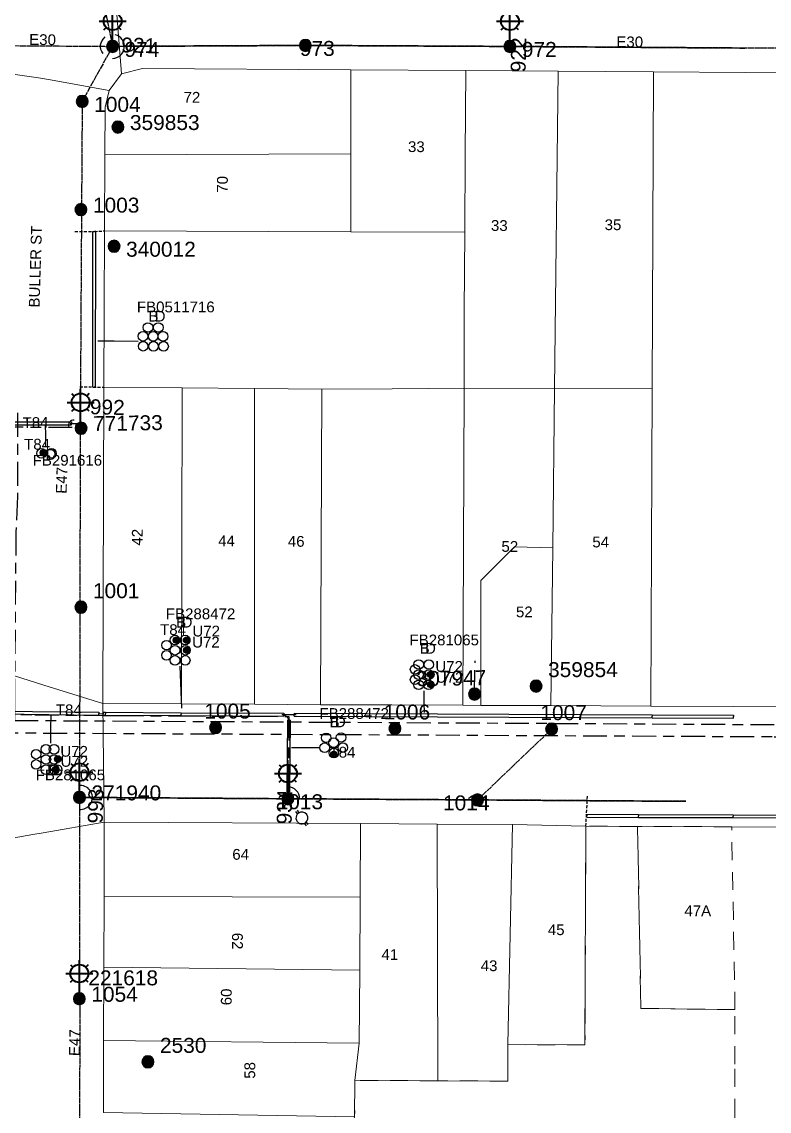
# Model space of a CAD drawing. Header units: metres. Extents: x 315403 to 316343, y 6257875 to 6258324.
# Drawn here: x 316085.5 to 316210.4, y 6257989.5 to 6258171.7 of the extents above; entities that cross this region are included whole.
import ezdxf
from ezdxf.enums import TextEntityAlignment as Align

# ---------------------------------------------------------------- set-up
doc = ezdxf.new("R2010")
doc.units = ezdxf.units.M
for name, pattern in [('Cable Exist OH', [1, 1, 0]), ('Cable Exist UG', [8.2, 4, -1.2, 1.8, -1.2]), ('Dash', [5, 3, -2]), ('DASHED', [0.75, 0.5, -0.25])]:
    doc.linetypes.add(name, pattern=pattern)
doc.layers.get('0').update_dxf_attribs({"color": 6})
for name, color, linetype, lineweight in [('Cadastre Buildings_SP_EXT', 9, 'Continuous', 5), ('Cadastre Developer_SP_EXT', 9, 'Continuous', 5), ('Cadastre Land Parcels_SP_EXT', 9, 'Continuous', 5), ('Cadastre Roads_SP_EXT', 9, 'Continuous', 5)]:
    doc.layers.add(name, color=color, linetype=linetype, lineweight=lineweight)
for name, color, linetype in [('Duct_SP_EXT', 7, 'Continuous'), ('Equip_SP_LV_EXT', 7, 'Continuous'), ('Equip_SP_SL_EXT', 7, 'Continuous'), ('Mains_HV_EXT', 7, 'Continuous'), ('Mains_LV_EXT', 7, 'Continuous'), ('Mains_SL_EXT', 7, 'Continuous'), ('SupportsOH_SP_TR_HV_LV_SL_EXT', 7, 'Continuous'), ('Trench_SP_EXT', 7, 'Continuous')]:
    doc.layers.add(name, color=color, linetype=linetype)
doc.layers.add('UNKNOWN_FEATURES', color=1, linetype='DASHED', plot=False)
doc.styles.add('iecARIAL', font='arial.ttf', dxfattribs={"height": 2})
doc.styles.add('POLE_LABEL', font='arial.ttf')
doc.styles.get("Standard").update_dxf_attribs({"font": 'arial.ttf'})

# ---------------------------------------------------------------- blocks, each defined once
blk = doc.blocks.new('DUCT_EXT')
blk.add_circle((0, 0.8), 0.8)
at = {"flags": 1}
blk.add_attdef('Z', (0, 0), '', height=0.2, dxfattribs=at)
at = {"flags": 9}
for tag, p in [('DUCT_CODE', (0, 0)), ('XSECT_TYPE', (0, -0.2)), ('STATE', (0, -0.6)), ('FB_REFERENCE', (0, -0.4)), ('NOTES', (0, -0.8))]:
    blk.add_attdef(tag, text='', height=0.2, dxfattribs=at).set_placement(p, align=Align.MIDDLE_LEFT)
blk = doc.blocks.new('LV_OH_LINKS_OPEN_EXT')
for p, q in [((-0.17, 4.97), (-0.17, 5.46)), ((0.17, 4.97), (0.17, 5.46)), ((-0.17, 3), (-0.17, 2.5)), ((0.17, 3), (0.17, 2.5))]:
    blk.add_line(p, q)
blk.add_lwpolyline([(0, 2.99, 1), (0, 4.98, 1)], format="xyb", close=True)
at = {"flags": 9}
for tag, p in [('ACTUAL_STATUS', (0, 0)), ('CONSTRUCTED_VOLTAGE', (0, -0.2)), ('OPERATING_VOLTAGE', (0, -0.6)), ('ORIENTATION', (0, -0.8)), ('OWNED_BY', (0, -1)), ('STATE', (0, -1.2)), ('SWITCH_TYPE', (0, -1.4)), ('NO_PHASES', (0, -0.4)), ('USAGE', (0, -1.6)), ('LEGEND', (0, -1.8)), ('NOTES', (0, -2))]:
    blk.add_attdef(tag, text='', height=0.2, dxfattribs=at).set_placement(p, align=Align.MIDDLE_LEFT)
at = {"flags": 1}
blk.add_attdef('Z', (0, 0), '', height=0.2, dxfattribs=at)
blk = doc.blocks.new('SL_LANTERN_EXT')
at = {"lineweight": 40}
for p, q in [((-1.46, 5.68), (-1.06, 5.28)), ((0, 1.97), (0, 6.47)), ((1.46, 5.68), (1.06, 5.28)), ((-2.25, 4.22), (2.25, 4.22)), ((-1.46, 2.76), (-1.06, 3.16)), ((0, 0), (0, 2.72)), ((1.46, 2.76), (1.06, 3.16))]:
    blk.add_line(p, q, dxfattribs=at)
blk.add_circle((0, 4.22), 1.5, dxfattribs=at)
at = {"style": 'iecARIAL', "flags": 8}
blk.add_attdef('ASSET_NUM', (1.5, 1.5), '', height=2.5, dxfattribs=at)
for tag, p, height, flags in [('OPERATING_VOLTAGE', (0.98, -1.65), 0.2, 9), ('ORIENTATION', (0.98, -1.85), 0.2, 9), ('CONSTRUCTED_VOLTAGE', (0.98, -0.65), 0.2, 9), ('CONTROL_TYPE', (0.98, -0.85), 0.2, 9), ('LANTERN_PURPOSE', (0.98, -1.05), 0.2, 9), ('LANTERN_TYPE', (0.98, -1.25), 0.2, 9), ('NO_PHASES', (0.98, -1.45), 0.2, 9), ('LNUMBER', (2.18, -3.25), 2.5, 8), ('OWNED_BY', (0.98, -2.05), 0.2, 9), ('STATE', (0.98, -2.25), 0.2, 9), ('USAGE', (0.98, -2.45), 0.2, 9), ('CEXIST', (0.98, -2.65), 0.2, 9), ('CNEW', (0.98, -2.85), 0.2, 9), ('CNUMBER', (0.98, -3.05), 0.2, 9), ('CREMOVE', (0.98, -3.25), 0.2, 9), ('CREPLACE', (0.98, -3.45), 0.2, 9), ('LKINGHEIGHT', (0.98, -3.65), 0.2, 9), ('LBRACKET', (0.98, -3.85), 0.2, 9), ('LBRACKETVOCAB', (0.98, -4.05), 0.2, 9), ('LCATEGORY', (0.98, -4.25), 0.2, 9), ('LCHARGE1', (0.98, -4.45), 0.2, 9), ('LCHARGE1PERCENT', (0.98, -4.65), 0.2, 9), ('LCHARGE2', (0.98, -4.85), 0.2, 9), ('LCHARGE2PERCENT', (0.98, -5.05), 0.2, 9), ('LCHARGE3', (0.98, -5.25), 0.2, 9), ('LCHARGE3PERCENT', (0.98, -5.45), 0.2, 9), ('LEXIST', (0.98, -5.65), 0.2, 9), ('LLAMP', (0.98, -5.85), 0.2, 9), ('LLAMPVOCAB', (0.98, -6.05), 0.2, 9), ('LMAST', (0.98, -6.25), 0.2, 9), ('LMASTVOCAB', (0.98, -6.45), 0.2, 9), ('LNEW', (0.98, -6.65), 0.2, 9), ('LANTNUMBER', (0.98, -6.85), 0.2, 9), ('LOUTREACH', (0.98, -7.25), 0.2, 9), ('LOUTREACHVOCAB', (0.98, -7.45), 0.2, 9), ('STREETNAME', (0.98, -9.25), 0.2, 9), ('LRATECODE', (0.98, -7.65), 0.2, 9), ('LREMOVE', (0.98, -7.85), 0.2, 9), ('LREPLACE', (0.98, -8.05), 0.2, 9), ('LTYPE', (0.98, -8.25), 0.2, 9), ('LTYPEVOCAB', (0.98, -8.45), 0.2, 9), ('LEGEND', (0.98, -8.65), 0.2, 9), ('LOCATION', (0.98, -8.85), 0.2, 9), ('NOTES', (0.98, -9.05), 0.2, 9), ('SUBURB', (0.98, -9.45), 0.2, 1)]:
    blk.add_attdef(tag, p, '', height=height, dxfattribs=dict(flags=flags))
blk = doc.blocks.new('POLE_EXT')
blk.add_hatch(color=256).paths.add_polyline_path([(-1, 0, 1), (1, 0, 1)])
blk.add_lwpolyline([(-1, 0, 1), (1, 0, 1)], format="xyb", close=True)
for tag, height, flags, p in [('pNumber', 2.5, 8, (-17.84, 2.07)), ('OWNED_BY', 0.2, 9, (1.35, -0.4)), ('SPECIAL_USE', 0.2, 9, (1.35, -0.8)), ('STATE', 0.2, 9, (1.35, -1)), ('cLV', 0.2, 9, (1.35, -1.4)), ('hDepth', 0.2, 9, (1.35, -1.6)), ('hDia', 0.2, 9, (1.35, -1.8)), ('PARENT', 0.2, 9, (1.35, -0.6)), ('USAGE', 0.2, 9, (1.35, -1.2)), ('cHV', 0.2, 9, (1.35, -2)), ('cLinedev', 0.2, 9, (1.35, -3.4)), ('LBRACKET', 0.2, 9, (1.35, -2.2)), ('LExisting', 0.2, 9, (1.35, -2.4)), ('LANTNUMBER', 0.2, 9, (1.35, -2.6)), ('LOther', 0.2, 9, (1.35, -2.8)), ('LRemove', 0.2, 9, (1.35, -3)), ('LEGEND', 0.2, 9, (1.35, -3.2)), ('LOCATION', 0.2, 9, (1.35, -3.6)), ('pExisting', 0.2, 9, (1.35, -3.8)), ('pFooting', 0.2, 9, (1.35, -4.4)), ('pNew', 0.2, 9, (1.35, -4.6)), ('pRelocate', 0.2, 9, (1.35, -5)), ('pRemove', 0.2, 9, (1.35, -5.2)), ('pReplace', 0.2, 9, (1.35, -5.4)), ('PFNUMBER', 0.2, 9, (1.35, -4)), ('NEWPFNUMBER', 0.2, 9, (1.35, -4.2)), ('pStay', 0.2, 9, (1.35, -5.6)), ('pType', 0.2, 9, (1.35, -5.8)), ('cspan', 0.2, 9, (1.35, -6)), ('STREETNAME', 0.2, 9, (1.35, -6.2)), ('SUBURB', 0.2, 9, (1.35, -6.4)), ('OPERATED_BY', 0.2, 9, (1.36, -7.01)), ('NOTES', 0.2, 9, (1.35, -6.6)), ('MAINTAINED_BY', 0.2, 9, (1.36, -6.81))]:
    blk.add_attdef(tag, text='', height=height, dxfattribs=dict(flags=flags)).set_placement(p, align=Align.MIDDLE_LEFT)
at = {"style": 'POLE_LABEL'}
for tag, height, flags, p in [('ASSET_NUM', 2.5, 8, (2, 2)), ('STRUCTURE_PLANT_NUMBER', 0.2, 9, (1.35, 0.03)), ('STREET_CODE', 0.2, 9, (1.35, -0.2))]:
    blk.add_attdef(tag, text='', height=height, dxfattribs=dict(at, flags=flags)).set_placement(p, align=Align.MIDDLE_LEFT)
at = {"flags": 1}
blk.add_attdef('Z', (1.35, -7.33), '', height=0.2, dxfattribs=at)
blk = doc.blocks.new('CABLE_LARGE_EXT')
h = blk.add_hatch(color=256)
edge = h.paths.add_edge_path()
edge.add_arc((0, 0.55), 0.55, 0, 360)
blk.add_circle((0, 0.55), 0.55)
at = {"flags": 1}
blk.add_attdef('Z', (0, 0), '', height=0.2, dxfattribs=at)
at = {"flags": 9}
for tag, p in [('COND_CODE', (0, 0)), ('STATE', (0, -0.4)), ('XSECT_SIZE', (0, -0.6)), ('FB_REFERENCE', (0, -0.2)), ('NOTES', (0, -0.8))]:
    blk.add_attdef(tag, text='', height=0.2, dxfattribs=at).set_placement(p, align=Align.MIDDLE_LEFT)

msp = doc.modelspace()

# ---------------------------------------------------------------- linework, layer by layer
at = {"layer": 'Cadastre Buildings_SP_EXT', "linetype": 'Continuous'}
for points in [[(316099.27, 6258110.56), (316112.32, 6258110.44), (316124.42, 6258110.33), (316135.67, 6258110.22), (316147.41, 6258110.3), (316159.44, 6258110.39), (316159.47, 6258123.25), (316159.55, 6258136.49), (316140.5, 6258136.56), (316099.36, 6258136.71), (316099.3, 6258123.64), (316099.27, 6258110.56)], [(316135.44, 6258057.48), (316147.37, 6258057.44), (316159.22, 6258057.39), (316159.44, 6258110.39), (316147.41, 6258110.3), (316135.67, 6258110.22), (316135.44, 6258057.48)], [(316139.45, 6257967.1), (316156.44, 6257965.89), (316171.78, 6257964.77), (316179.78, 6257964.23), (316186.15, 6257963.79), (316185.82, 6257961.48), (316233.72, 6257954.47), (316235.24, 6257964.83), (316243.56, 6257970.5), (316236.62, 6257997.45), (316220.47, 6257997.18), (316220.63, 6258037), (316204.17, 6258037.08), (316188.43, 6258037.13), (316179.8, 6258037.18), (316179.65, 6258000.6), (316166.77, 6258000.65), (316166.75, 6257994.56), (316155.07, 6257994.61), (316141.18, 6257994.67), (316141.16, 6257988.57), (316139.5, 6257979.29), (316139.45, 6257967.1)]]:
    msp.add_lwpolyline(points, close=True, dxfattribs=at)
at = {"layer": 'Cadastre Developer_SP_EXT', "linetype": 'Dash'}
for points in [[(316204.72, 6258006.51), (316189, 6258006.71), (316188.43, 6258037.13), (316179.8, 6258037.18), (316179.65, 6258000.6), (316166.77, 6258000.65), (316166.75, 6257994.56), (316155.07, 6257994.61), (316141.18, 6257994.67), (316141.16, 6257988.57), (316139.5, 6257979.29), (316139.45, 6257967.1), (316186.15, 6257963.79), (316204.84, 6257962.77), (316204.72, 6257988.61), (316204.69, 6257997.4), (316204.72, 6258006.51)], [(316188.43, 6258037.13), (316189, 6258006.71), (316204.72, 6258006.51), (316204.17, 6258037.08), (316188.43, 6258037.13)]]:
    msp.add_lwpolyline(points, close=True, dxfattribs=at)
at = {"layer": 'Cadastre Land Parcels_SP_EXT', "linetype": 'Continuous'}
for points in [[(316140.5, 6258163.63), (316105.69, 6258163.86), (316102.22, 6258162.95), (316100.13, 6258160.18), (316099.44, 6258157.37), (316099.41, 6258149.41), (316140.5, 6258149.59), (316140.5, 6258163.63)], [(316159.55, 6258136.49), (316159.63, 6258149.52), (316159.74, 6258163.49), (316140.5, 6258163.63), (316140.5, 6258149.59), (316140.5, 6258136.56), (316159.55, 6258136.49)], [(316174.56, 6258110.36), (316175.15, 6258163.38), (316159.74, 6258163.49), (316159.63, 6258149.52), (316159.55, 6258136.49), (316159.47, 6258123.25), (316159.44, 6258110.39), (316174.56, 6258110.36)], [(316191.11, 6258163.27), (316175.15, 6258163.38), (316174.56, 6258110.36), (316190.9, 6258110.3), (316191.11, 6258163.27)], [(316099.36, 6258136.71), (316140.5, 6258136.56), (316140.5, 6258149.59), (316099.41, 6258149.41), (316099.36, 6258136.71)], [(316112.32, 6258110.44), (316099.27, 6258110.56), (316099.07, 6258057.68), (316112.23, 6258057.61), (316112.32, 6258110.44)], [(316124.42, 6258110.33), (316112.32, 6258110.44), (316112.23, 6258057.61), (316124.42, 6258057.55), (316124.42, 6258110.33)], [(316135.67, 6258110.22), (316124.42, 6258110.33), (316124.42, 6258057.55), (316135.44, 6258057.48), (316135.67, 6258110.22)], [(316174.56, 6258110.36), (316159.44, 6258110.39), (316159.22, 6258057.39), (316162.24, 6258057.35), (316162.23, 6258078.24), (316167.89, 6258083.88), (316174.26, 6258083.7), (316174.56, 6258110.36)], [(316190.9, 6258110.3), (316174.56, 6258110.36), (316174.26, 6258083.7), (316173.97, 6258057.33), (316190.65, 6258057.26), (316190.9, 6258110.3)], [(316174.26, 6258083.7), (316167.89, 6258083.88), (316162.23, 6258078.24), (316162.24, 6258057.35), (316173.97, 6258057.33), (316174.26, 6258083.7)], [(316099.3, 6258025.44), (316142.1, 6258025.33), (316142.11, 6258037.62), (316099.31, 6258037.87), (316099.3, 6258025.44)], [(316154.95, 6258037.53), (316142.11, 6258037.62), (316142.1, 6258025.33), (316142.04, 6258013.11), (316141.92, 6258000.89), (316141.18, 6257994.67), (316155.07, 6257994.61), (316154.95, 6258037.53)], [(316167.55, 6258037.46), (316154.95, 6258037.53), (316155.07, 6257994.61), (316166.75, 6257994.56), (316166.77, 6258000.65), (316167.55, 6258037.46)], [(316179.8, 6258037.18), (316167.55, 6258037.46), (316166.77, 6258000.65), (316179.65, 6258000.6), (316179.8, 6258037.18)], [(316099.25, 6258013.58), (316142.04, 6258013.11), (316142.1, 6258025.33), (316099.3, 6258025.44), (316099.25, 6258013.58)], [(316142.04, 6258013.11), (316099.25, 6258013.58), (316099.19, 6258001.36), (316141.92, 6258000.89), (316142.04, 6258013.11)], [(316141.92, 6258000.89), (316099.19, 6258001.36), (316099.18, 6257989.29), (316141.16, 6257988.57), (316141.18, 6257994.67), (316141.92, 6258000.89)]]:
    msp.add_lwpolyline(points, close=True, dxfattribs=at)
at = {"layer": 'Cadastre Roads_SP_EXT', "linetype": 'Continuous'}
for points in [[(316101.44, 6258172.86), (316102.22, 6258162.95), (316105.69, 6258163.86), (316140.5, 6258163.63), (316159.74, 6258163.49), (316175.15, 6258163.38), (316191.11, 6258163.27), (316206.41, 6258163.16), (316221.74, 6258163.06), (316233.55, 6258162.98), (316245.85, 6258162.9), (316258.02, 6258162.83), (316269.78, 6258162.75), (316281.9, 6258162.64), (316297.36, 6258162.53), (316297.56, 6258162.52), (316312.51, 6258162.43), (316312.52, 6258162.42), (316327.81, 6258162.31), (316327.83, 6258162.31), (316342.45, 6258162.18), (316342.58, 6258172.35)], [(316220.01, 6258057.1), (316204.45, 6258057.2), (316190.65, 6258057.26), (316173.97, 6258057.33), (316162.24, 6258057.35), (316159.22, 6258057.39), (316147.37, 6258057.44), (316135.44, 6258057.48), (316124.42, 6258057.55), (316112.23, 6258057.61), (316112.23, 6258057.61), (316099.07, 6258057.68), (316099.19, 6258047.78), (316099.31, 6258037.87), (316142.11, 6258037.62), (316154.95, 6258037.53), (316167.55, 6258037.46), (316179.8, 6258037.18), (316188.43, 6258037.13), (316204.17, 6258037.08), (316220.63, 6258037)], [(316099.18, 6257989.29), (316099.19, 6258001.36), (316099.25, 6258013.58), (316099.3, 6258025.44), (316099.3, 6258025.44), (316099.31, 6258037.87), (316089.08, 6258036.09), (316087.38, 6258035.79), (316078.85, 6258034.3), (316079.63, 6258031.59), (316079.57, 6258022.75), (316079.55, 6258008.78), (316079.51, 6257995.32), (316079.47, 6257981.95)]]:
    msp.add_lwpolyline(points, dxfattribs=at)
msp.add_lwpolyline([(316100.13, 6258160.18), (316090, 6258161.98), (316088.31, 6258162.28), (316080.03, 6258163.48), (316079.97, 6258153.21), (316079.96, 6258142.62), (316079.89, 6258132), (316079.87, 6258121.5), (316079.79, 6258111.17), (316079.67, 6258098.47), (316079.55, 6258086.38), (316079.33, 6258063.85), (316089.2, 6258060.77), (316099.07, 6258057.68), (316099.27, 6258110.56), (316099.3, 6258123.64), (316099.36, 6258136.71), (316099.41, 6258149.41), (316099.44, 6258157.37), (316100.13, 6258160.18)], close=True, dxfattribs=at)
at = {"layer": 'Duct_SP_EXT'}
for p, q in [((316097.38, 6258110.59), (316097.42, 6258136.61)), ((316097.42, 6258136.61), (316097.66, 6258136.61)), ((316097.9, 6258136.61), (316097.66, 6258136.61)), ((316097.86, 6258110.59), (316097.9, 6258136.61)), ((316097.38, 6258110.59), (316097.62, 6258110.59)), ((316097.86, 6258110.59), (316097.62, 6258110.59)), ((316083.48, 6258104.78), (316093.83, 6258104.76)), ((316093.83, 6258104.76), (316093.83, 6258104.52)), ((316093.83, 6258104.28), (316093.83, 6258104.52)), ((316083.48, 6258104.3), (316093.83, 6258104.28)), ((316081.72, 6258055.94), (316098.39, 6258055.75)), ((316081.73, 6258056.42), (316098.4, 6258056.23)), ((316098.4, 6258056.23), (316098.39, 6258055.99)), ((316098.39, 6258055.75), (316098.39, 6258055.99)), ((316099.14, 6258055.74), (316099.15, 6258055.98)), ((316099.14, 6258055.74), (316099.5, 6258055.74)), ((316099.15, 6258056.22), (316099.15, 6258055.98)), ((316099.15, 6258056.22), (316099.51, 6258056.22)), ((316099.51, 6258056.22), (316099.5, 6258056.22)), ((316099.5, 6258056.22), (316112.16, 6258056.15)), ((316099.51, 6258056.22), (316099.5, 6258055.98)), ((316099.5, 6258056.22), (316099.5, 6258055.98)), ((316099.5, 6258055.74), (316099.5, 6258055.98)), ((316099.5, 6258055.74), (316099.5, 6258055.98)), ((316099.5, 6258055.74), (316099.5, 6258055.74)), ((316099.5, 6258055.74), (316112.16, 6258055.67)), ((316112.16, 6258056.15), (316129.35, 6258056.07)), ((316112.16, 6258056.15), (316112.16, 6258055.91)), ((316112.16, 6258055.67), (316112.16, 6258055.91)), ((316112.16, 6258055.67), (316129.34, 6258055.59)), ((316129.34, 6258055.59), (316129.35, 6258055.83)), ((316129.35, 6258056.07), (316129.35, 6258055.83)), ((316131.04, 6258056.06), (316131.04, 6258055.82)), ((316131.04, 6258056.06), (316190.87, 6258055.79)), ((316131.04, 6258055.58), (316131.04, 6258055.82)), ((316131.04, 6258055.58), (316190.87, 6258055.31)), ((316190.87, 6258055.79), (316190.87, 6258055.79)), ((316190.87, 6258055.79), (316204.46, 6258055.73)), ((316190.87, 6258055.79), (316190.87, 6258055.55)), ((316190.87, 6258055.79), (316190.87, 6258055.55)), ((316190.87, 6258055.31), (316190.87, 6258055.55)), ((316190.87, 6258055.31), (316190.87, 6258055.55)), ((316190.87, 6258055.31), (316190.87, 6258055.31)), ((316190.87, 6258055.31), (316204.46, 6258055.25)), ((316204.46, 6258055.73), (316204.46, 6258055.49)), ((316204.46, 6258055.25), (316204.46, 6258055.49)), ((316129.93, 6258054.9), (316129.81, 6258042.91)), ((316129.93, 6258054.9), (316130.17, 6258054.9)), ((316130.41, 6258054.9), (316130.17, 6258054.9)), ((316130.41, 6258054.9), (316130.29, 6258042.9)), ((316129.81, 6258042.91), (316130.05, 6258042.9)), ((316130.29, 6258042.9), (316130.05, 6258042.9)), ((316179.94, 6258039.17), (316179.94, 6258038.93)), ((316179.94, 6258039.17), (316188.58, 6258039.12)), ((316179.94, 6258038.69), (316179.94, 6258038.93)), ((316188.58, 6258039.12), (316204.4, 6258039.08)), ((316188.58, 6258039.12), (316188.58, 6258038.88)), ((316204.4, 6258039.08), (316220.93, 6258039.01)), ((316204.4, 6258039.08), (316204.4, 6258038.84)), ((316179.94, 6258038.69), (316188.58, 6258038.64)), ((316188.58, 6258038.64), (316188.58, 6258038.88)), ((316188.58, 6258038.64), (316204.4, 6258038.6)), ((316204.4, 6258038.6), (316204.4, 6258038.84)), ((316204.4, 6258038.6), (316220.93, 6258038.53))]:
    msp.add_line(p, q, dxfattribs=at)
for points in [[(316104.99, 6258118.23), (316100.99, 6258118.25), (316098.25, 6258118.27)], [(316089.54, 6258100.74), (316089.54, 6258102.67), (316089.48, 6258104.21)], [(316111.97, 6258063.91), (316112.2, 6258056.91)], [(316152.7, 6258059.82), (316152.72, 6258057.77), (316152.77, 6258056.17)], [(316090.39, 6258051.04), (316090.39, 6258053.58), (316090.47, 6258055.67)], [(316135.2, 6258050.29), (316130.6, 6258050.28)]]:
    msp.add_lwpolyline(points, dxfattribs=at)
at = {"layer": 'Mains_HV_EXT', "linetype": 'Cable Exist UG'}
for points in [[(316084.8, 6258106.28), (316084.84, 6258092.33), (316084.55, 6258086.41), (316084.3, 6258057.88), (316084.29, 6258054.86), (316233.46, 6258054.04), (316237.47, 6258059.39)], [(315928.83, 6258061.94), (315932.04, 6258055.87), (315932.04, 6258055.87), (315960.15, 6258055.7), (315960.15, 6258055.7), (315979.27, 6258055.57), (316038.75, 6258055.14), (316038.75, 6258055.14), (316078.35, 6258054.95), (316080.93, 6258052.79), (316080.93, 6258052.79), (316211.26, 6258052.14), (316211.26, 6258052.14), (316237.57, 6258051.9), (316237.4, 6258059.35)]]:
    msp.add_lwpolyline(points, dxfattribs=at)
at = {"layer": 'Mains_LV_EXT', "linetype": 'Cable Exist OH'}
for points in [[(316096.43, 6258187.99), (316100.7, 6258167.54)], [(316065.4, 6258167.8), (316100.7, 6258167.54)], [(316100.7, 6258167.54), (316095.63, 6258158.34)], [(316100.7, 6258167.54), (316132.92, 6258167.7)], [(316132.92, 6258167.7), (316167.1, 6258167.53)], [(316167.1, 6258167.53), (316206.36, 6258167.26)], [(316095.63, 6258158.34), (316095.51, 6258140.25)], [(316095.51, 6258140.25), (316095.3, 6258103.81)], [(316095.3, 6258103.81), (316095.23, 6258073.79), (316095.18, 6258041.99)], [(316161.69, 6258041.57), (316174.08, 6258053.41)], [(316095.18, 6258041.99), (316095.15, 6258008.32)], [(316095.18, 6258041.99), (316130, 6258041.76)], [(316130, 6258041.76), (316161.69, 6258041.57)], [(316161.69, 6258041.57), (316196.49, 6258041.33)], [(316095.24, 6258008.32), (316095.13, 6257970.43)]]:
    msp.add_lwpolyline(points, dxfattribs=at)
at = {"layer": 'Mains_LV_EXT', "linetype": 'Continuous'}
for points in [[(316099.11, 6258166.33, -0.406914), (316099.45, 6258169.11)], [(316100.7, 6258165.54, 0.879017), (316101.16, 6258169.49)], [(316094.29, 6258105.07, 0.563225), (316093.38, 6258103.87)], [(316095.14, 6258039.99, 1.060543), (316095.29, 6258043.98)], [(316131.97, 6258041.75, 0.407374), (316130.03, 6258043.76)]]:
    msp.add_lwpolyline(points, format="xyb", dxfattribs=at)
at = {"layer": 'Mains_LV_EXT', "linetype": 'Cable Exist UG'}
for points in [[(316075.52, 6258106.95), (316079.03, 6258104.01), (316079.03, 6258104.01), (316081.78, 6258103.94), (316095.26, 6258103.86)], [(316055.43, 6258056.08), (316057.54, 6258056.02), (316057.54, 6258056.02), (316067.77, 6258055.97), (316079.32, 6258055.9), (316080.19, 6258055.89), (316080.19, 6258055.89), (316087.71, 6258055.81), (316099.08, 6258055.68), (316101.86, 6258055.66), (316101.86, 6258055.66), (316112.17, 6258055.61), (316124.28, 6258055.55), (316130.18, 6258055.52), (316130.06, 6258043.15), (316130, 6258041.76)]]:
    msp.add_lwpolyline(points, dxfattribs=at)
at = {"layer": 'Mains_SL_EXT', "linetype": 'Cable Exist OH'}
for points in [[(316026.55, 6258168.12), (316065.4, 6258167.8), (316100.7, 6258167.54)], [(316167.1, 6258167.53), (316132.92, 6258167.7), (316100.7, 6258167.54)], [(316239.82, 6258167.05), (316206.36, 6258167.26), (316167.1, 6258167.53)], [(316130, 6258041.76), (316095.18, 6258041.99)], [(316196.49, 6258041.33), (316161.69, 6258041.57), (316130, 6258041.76)]]:
    msp.add_lwpolyline(points, dxfattribs=at)
at = {"layer": 'Trench_SP_EXT', "linetype": 'Cable Exist UG'}
for points in [[(316093.61, 6258104.52), (316094.89, 6258104.52), (316094.89, 6258104.52, -0.41697), (316095.43, 6258103.74)], [(316129.04, 6258055.83, -0.385861), (316130.18, 6258054.59)]]:
    msp.add_lwpolyline(points, format="xyb", dxfattribs=at)
for points in [[(316161.19, 6258059.27), (316161.29, 6258064.81)], [(316098.39, 6258055.99), (316099.13, 6258055.96)], [(316129.04, 6258055.83), (316131.4, 6258055.82)], [(316130.05, 6258043.28), (316130, 6258041.76)]]:
    msp.add_lwpolyline(points, dxfattribs=at)
at = {"layer": 'UNKNOWN_FEATURES'}
for points in [[(316094.41, 6258136.57), (316097.66, 6258136.61), (316099.36, 6258136.69)], [(316095.21, 6258110.64), (316099.27, 6258110.56)], [(316179.8, 6258037.18), (316180.08, 6258042.35)]]:
    msp.add_lwpolyline(points, dxfattribs=at)

# ---------------------------------------------------------------- block references
at = {"layer": 'Duct_SP_EXT'}
for name, p in [('DUCT_EXT', (316106.62, 6258119.74)), ('DUCT_EXT', (316108.35, 6258119.74)), ('DUCT_EXT', (316105.79, 6258118.28)), ('DUCT_EXT', (316107.49, 6258118.27)), ('DUCT_EXT', (316109.14, 6258118.26)), ('DUCT_EXT', (316105.82, 6258116.61)), ('DUCT_EXT', (316107.54, 6258116.6)), ('DUCT_EXT', (316109.23, 6258116.59)), ('DUCT_EXT', (316088.82, 6258098.7)), ('CABLE_LARGE_EXT', (316089.16, 6258099.05)), ('DUCT_EXT', (316090.5, 6258098.7)), ('CABLE_LARGE_EXT', (316153.89, 6258062)), ('DUCT_EXT', (316136.4, 6258051.15)), ('DUCT_EXT', (316137.66, 6258050.33)), ('DUCT_EXT', (316138.89, 6258051.2)), ('DUCT_EXT', (316136.15, 6258049.49)), ('DUCT_EXT', (316137.68, 6258048.61)), ('DUCT_EXT', (316139.18, 6258049.51)), ('CABLE_LARGE_EXT', (316091.57, 6258047.86)), ('CABLE_LARGE_EXT', (316137.68, 6258048.61))]:
    msp.add_blockref(name, p, dxfattribs=at)
for name, p, rotation in [('DUCT_EXT', (316110.52, 6258067.44), 90), ('DUCT_EXT', (316111.92, 6258068.29), 90), ('CABLE_LARGE_EXT', (316111.92, 6258068.29), 90), ('DUCT_EXT', (316113.64, 6258068.29), 90), ('CABLE_LARGE_EXT', (316113.64, 6258068.29), 90), ('DUCT_EXT', (316110.52, 6258065.74), 90), ('DUCT_EXT', (316111.93, 6258066.59), 90), ('DUCT_EXT', (316113.66, 6258066.59), 90), ('CABLE_LARGE_EXT', (316113.66, 6258066.59), 90), ('DUCT_EXT', (316111.94, 6258064.89), 90), ('DUCT_EXT', (316113.65, 6258064.89), 90), ('DUCT_EXT', (316151.05, 6258064.21), 269.9999999999998), ('DUCT_EXT', (316152.76, 6258064.2), 269.9999999999998), ('DUCT_EXT', (316150.46, 6258063.38), 269.9999999999998), ('DUCT_EXT', (316151.04, 6258062.51), 269.9999999999998), ('DUCT_EXT', (316152.75, 6258062.51), 269.9999999999998), ('DUCT_EXT', (316150.46, 6258061.68), 269.9999999999998), ('DUCT_EXT', (316151.05, 6258060.81), 269.9999999999998), ('DUCT_EXT', (316152.73, 6258060.81), 269.9999999999998), ('CABLE_LARGE_EXT', (316153.36, 6258060.84), 269.9999999999998), ('DUCT_EXT', (316088.73, 6258049.2), 90), ('DUCT_EXT', (316090.36, 6258050.03), 90), ('DUCT_EXT', (316091.72, 6258050.03), 90), ('DUCT_EXT', (316088.73, 6258047.5), 90), ('DUCT_EXT', (316090.36, 6258048.33), 90), ('DUCT_EXT', (316091.73, 6258048.33), 90), ('DUCT_EXT', (316090.36, 6258046.63), 90), ('DUCT_EXT', (316091.75, 6258046.63), 90), ('CABLE_LARGE_EXT', (316091.75, 6258046.63), 90)]:
    msp.add_blockref(name, p, dxfattribs=dict(at, rotation=rotation))
at = {"layer": 'Equip_SP_LV_EXT', "rotation": 215.9942217119405}
msp.add_blockref('LV_OH_LINKS_OPEN_EXT', (316130, 6258041.76), dxfattribs=at)
at = {"layer": 'Equip_SP_SL_EXT'}
ref = msp.add_blockref('SL_LANTERN_EXT', (316100.7, 6258167.54), dxfattribs=at)
ref.add_attrib('ASSET_NUM', '921', dxfattribs={"layer": '0', "height": 2.5, "rotation": 358.4742, "style": 'iecARIAL'}).set_placement((316102.2, 6258169.04), align=Align.TOP_LEFT)
ref = msp.add_blockref('SL_LANTERN_EXT', (316167.1, 6258167.53), dxfattribs=at)
ref.add_attrib('ASSET_NUM', '922', dxfattribs={"layer": '0', "height": 2.5, "rotation": 88.6853, "style": 'iecARIAL'}).set_placement((316168.6, 6258169.03), align=Align.MIDDLE_RIGHT)
ref = msp.add_blockref('SL_LANTERN_EXT', (316095.36, 6258103.81), dxfattribs=at)
ref.add_attrib('ASSET_NUM', '992', dxfattribs={"layer": '0', "height": 2.5, "rotation": 358.4948, "style": 'iecARIAL'}).set_placement((316096.86, 6258105.31), align=Align.BOTTOM_LEFT)
ref = msp.add_blockref('SL_LANTERN_EXT', (316095.18, 6258041.99), dxfattribs=at)
ref.add_attrib('ASSET_NUM', '993', dxfattribs={"layer": '0', "height": 2.5, "rotation": 88.7662, "style": 'iecARIAL'}).set_placement((316096.68, 6258043.49), align=Align.TOP_RIGHT)
ref = msp.add_blockref('SL_LANTERN_EXT', (316130, 6258041.76), dxfattribs=at)
ref.add_attrib('ASSET_NUM', '934', dxfattribs={"layer": '0', "height": 2.5, "rotation": 88.6849, "style": 'iecARIAL'}).set_placement((316131.5, 6258043.26), align=Align.BOTTOM_RIGHT)
ref = msp.add_blockref('SL_LANTERN_EXT', (316095.15, 6258008.32), dxfattribs=at)
ref.add_attrib('ASSET_NUM', '221618', dxfattribs={"layer": '0', "height": 2.5, "style": 'iecARIAL'}).set_placement((316096.65, 6258009.82), align=Align.BOTTOM_LEFT)
at = {"layer": 'SupportsOH_SP_TR_HV_LV_SL_EXT'}
ref = msp.add_blockref('POLE_EXT', (316100.7, 6258167.54), dxfattribs=at)
ref.add_attrib('ASSET_NUM', '974', dxfattribs={"layer": '0', "height": 2.5, "rotation": 359.9663, "style": 'POLE_LABEL'}).set_placement((316102.7, 6258168.29), align=Align.TOP_LEFT)
ref = msp.add_blockref('POLE_EXT', (316132.92, 6258167.7), dxfattribs=at)
ref.add_attrib('ASSET_NUM', '973', dxfattribs={"layer": '0', "height": 2.5, "rotation": 359.9893, "style": 'POLE_LABEL'}).set_placement((316134.92, 6258168.45), align=Align.TOP_CENTER)
ref = msp.add_blockref('POLE_EXT', (316167.1, 6258167.53), dxfattribs=at)
ref.add_attrib('ASSET_NUM', '972', dxfattribs={"layer": '0', "height": 2.5, "rotation": 359.9801, "style": 'POLE_LABEL'}).set_placement((316169.1, 6258168.28), align=Align.TOP_LEFT)
ref = msp.add_blockref('POLE_EXT', (316095.63, 6258158.34), dxfattribs=at)
ref.add_attrib('ASSET_NUM', '1004', dxfattribs={"layer": '0', "height": 2.5, "rotation": 359.9755, "style": 'POLE_LABEL'}).set_placement((316097.63, 6258159.09), align=Align.TOP_LEFT)
ref = msp.add_blockref('POLE_EXT', (316101.6, 6258154.06), dxfattribs=at)
ref.add_attrib('ASSET_NUM', '359853', dxfattribs={"layer": '0', "height": 2.5, "style": 'POLE_LABEL'}).set_placement((316103.6, 6258154.81), align=Align.MIDDLE_LEFT)
ref = msp.add_blockref('POLE_EXT', (316095.42, 6258140.25), dxfattribs=at)
ref.add_attrib('ASSET_NUM', '1003', dxfattribs={"layer": '0', "height": 2.5, "style": 'POLE_LABEL'}).set_placement((316097.42, 6258141), align=Align.MIDDLE_LEFT)
ref = msp.add_blockref('POLE_EXT', (316100.96, 6258134.13), dxfattribs=at)
ref.add_attrib('ASSET_NUM', '340012', dxfattribs={"layer": '0', "height": 2.5, "style": 'POLE_LABEL'}).set_placement((316102.96, 6258134.88), align=Align.TOP_LEFT)
ref = msp.add_blockref('POLE_EXT', (316095.44, 6258103.71), dxfattribs=at)
ref.add_attrib('ASSET_NUM', '771733', dxfattribs={"layer": '0', "height": 2.5, "rotation": 1, "style": 'POLE_LABEL'}).set_placement((316097.44, 6258104.46), align=Align.MIDDLE_LEFT)
ref = msp.add_blockref('POLE_EXT', (316095.42, 6258073.79), dxfattribs=at)
ref.add_attrib('ASSET_NUM', '1001', dxfattribs={"layer": '0', "height": 2.5, "style": 'POLE_LABEL'}).set_placement((316097.42, 6258074.54), align=Align.BOTTOM_LEFT)
ref = msp.add_blockref('POLE_EXT', (316171.48, 6258060.6), dxfattribs=at)
ref.add_attrib('ASSET_NUM', '359854', dxfattribs={"layer": '0', "height": 2.5, "style": 'POLE_LABEL'}).set_placement((316173.48, 6258061.35), align=Align.BOTTOM_LEFT)
ref = msp.add_blockref('POLE_EXT', (316161.19, 6258059.27), dxfattribs=at)
ref.add_attrib('ASSET_NUM', '307947', dxfattribs={"layer": '0', "height": 2.5, "rotation": 1, "style": 'POLE_LABEL'}).set_placement((316163.19, 6258060.02), align=Align.BOTTOM_RIGHT)
ref = msp.add_blockref('POLE_EXT', (316117.91, 6258053.67), dxfattribs=at)
ref.add_attrib('ASSET_NUM', '1005', dxfattribs={"layer": '0', "height": 2.5, "rotation": 359.9863, "style": 'POLE_LABEL'}).set_placement((316119.91, 6258054.42), align=Align.BOTTOM_CENTER)
ref = msp.add_blockref('POLE_EXT', (316147.89, 6258053.51), dxfattribs=at)
ref.add_attrib('ASSET_NUM', '1006', dxfattribs={"layer": '0', "height": 2.5, "rotation": 359.9862, "style": 'POLE_LABEL'}).set_placement((316149.89, 6258054.26), align=Align.BOTTOM_CENTER)
ref = msp.add_blockref('POLE_EXT', (316174.08, 6258053.41), dxfattribs=at)
ref.add_attrib('ASSET_NUM', '1007', dxfattribs={"layer": '0', "height": 2.5, "rotation": 359.9901, "style": 'POLE_LABEL'}).set_placement((316176.08, 6258054.16), align=Align.BOTTOM_CENTER)
ref = msp.add_blockref('POLE_EXT', (316095.18, 6258041.99), dxfattribs=at)
ref.add_attrib('ASSET_NUM', '271940', dxfattribs={"layer": '0', "height": 2.5, "style": 'POLE_LABEL'}).set_placement((316097.18, 6258042.74), align=Align.MIDDLE_LEFT)
ref = msp.add_blockref('POLE_EXT', (316130, 6258041.76), dxfattribs=at)
ref.add_attrib('ASSET_NUM', '1013', dxfattribs={"layer": '0', "height": 2.5, "rotation": 359.9885, "style": 'POLE_LABEL'}).set_placement((316132, 6258042.51), align=Align.TOP_CENTER)
ref = msp.add_blockref('POLE_EXT', (316161.69, 6258041.57), dxfattribs=at)
ref.add_attrib('ASSET_NUM', '1014', dxfattribs={"layer": '0', "height": 2.5, "rotation": 0.0397, "style": 'POLE_LABEL'}).set_placement((316163.69, 6258042.32), align=Align.TOP_RIGHT)
ref = msp.add_blockref('POLE_EXT', (316095.15, 6258008.32), dxfattribs=at)
ref.add_attrib('ASSET_NUM', '1054', dxfattribs={"layer": '0', "height": 2.5, "style": 'POLE_LABEL'}).set_placement((316097.15, 6258009.07), align=Align.MIDDLE_LEFT)
ref = msp.add_blockref('POLE_EXT', (316106.62, 6257997.78), dxfattribs=at)
ref.add_attrib('ASSET_NUM', '2530', dxfattribs={"layer": '0', "height": 2.5, "style": 'POLE_LABEL'}).set_placement((316108.62, 6257998.53), align=Align.BOTTOM_LEFT)

# ---------------------------------------------------------------- texts
at = {"layer": 'Cadastre Developer_SP_EXT'}
msp.add_text('47A', height=1.8, dxfattribs=at).set_placement((316196.26, 6258022.13))
at = {"layer": 'Cadastre Land Parcels_SP_EXT'}
for s, rotation, p in [('72', 359.5878, (316112.56, 6258158.14)), ('33', 359.5876, (316150.07, 6258149.88)), ('70', 89.5538, (316119.94, 6258143.07)), ('33', 359.6055, (316163.93, 6258136.7)), ('35', 359.5957, (316182.93, 6258136.83)), ('42', 89.6008, (316105.72, 6258084.08)), ('44', 359.7042, (316118.35, 6258083.98)), ('46', 359.7159, (316129.99, 6258083.9)), ('52', 359.9437, (316165.69, 6258083.04)), ('54', 359.6564, (316180.87, 6258083.79)), ('52', 359.9439, (316168.12, 6258072.1)), ('64', 359.6225, (316120.71, 6258031.57)), ('45', 359.7807, (316173.44, 6258018.97)), ('62', 270.1502, (316120.67, 6258019.36)), ('41', 359.7586, (316145.63, 6258014.82)), ('43', 359.5219, (316162.22, 6258012.96)), ('60', 89.7042, (316120.6, 6258007.23)), ('58', 89.6928, (316124.53, 6257994.95))]:
    msp.add_text(s, height=1.8, rotation=rotation, dxfattribs=at).set_placement(p)
at = {"layer": 'Cadastre Roads_SP_EXT'}
msp.add_text('BULLER ST', height=1.8, rotation=88.3025, dxfattribs=at).set_placement((316088.5, 6258123.86))
at = {"layer": 'Duct_SP_EXT'}
for s, p in [('FB0511716', (316104.77, 6258123.08)), ('B', (316106.7, 6258121.54)), ('D', (316107.74, 6258121.54)), ('T84', (316085.92, 6258100.13)), ('FB291616', (316087.35, 6258097.45)), ('D', (316089.51, 6258098.42)), ('FB288472', (316109.61, 6258071.78)), ('B', (316111.33, 6258070.38)), ('D', (316112.23, 6258070.38)), ('T84', (316108.64, 6258069.13)), ('U72', (316114.04, 6258068.89)), ('U72', (316114, 6258067.04)), ('FB281065', (316150.33, 6258067.41)), ('B', (316152.02, 6258066.02)), ('D', (316152.92, 6258066.01)), ('U72', (316154.64, 6258062.98)), ('U72', (316154.72, 6258061.16)), ('FB288472', (316135.28, 6258055.11)), ('B', (316136.97, 6258053.71)), ('D', (316137.86, 6258053.71)), ('U72', (316091.97, 6258048.79)), ('T84', (316136.96, 6258048.64)), ('U72', (316092.01, 6258047.11)), ('FB281065', (316087.86, 6258044.85)), ('B', (316089.76, 6258045.69)), ('D', (316090.66, 6258045.69))]:
    msp.add_text(s, height=1.8, dxfattribs=at).set_placement(p)
at = {"layer": 'Mains_LV_EXT'}
for s, rotation, p in [('E30', 359.2653, (316086.76, 6258167.8)), ('E30', 359.613, (316184.89, 6258167.41)), ('T84', 0.9676, (316085.69, 6258103.71)), ('E47', 88.2728, (316093.02, 6258092.73)), ('T84', 359.4083, (316091.21, 6258055.75)), ('E47', 88.7662, (316095.21, 6257998.72))]:
    msp.add_text(s, height=1.8, rotation=rotation, dxfattribs=at).set_placement(p)

doc.saveas('drawing.dxf')
